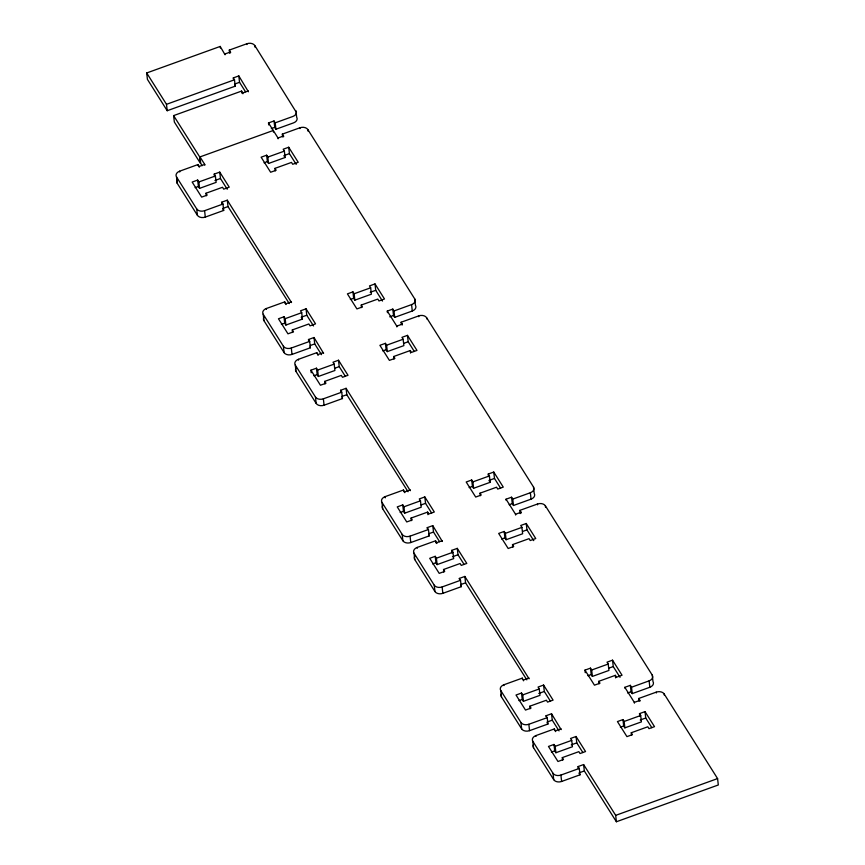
<?xml version="1.0" encoding="UTF-8"?>
<svg xmlns="http://www.w3.org/2000/svg" width="865" height="865" viewBox="0 0 865 865"><rect width="100%" height="100%" fill="white"/><g stroke="black" fill="none" stroke-linecap="round" stroke-linejoin="round"><path stroke-width="1.3" d="M248.406 91.766L238.816 75.915L233.301 77.904L234.491 79.785L235.204 86.176L167.215 110.72L147.418 79.364L146.693 72.974L220.207 46.44L225.051 54.765M229.647 53.295L229.29 50.094L246.882 43.747A6.023 4.228 -6.4 0 1 254.775 45.521L296.079 111.931M224.965 53.965L230.479 51.976L229.29 50.094M167.215 110.72L166.491 104.319L234.491 79.785M234.707 84.046L239.529 82.305L238.816 75.915M173.616 115.607L199.75 156.998L200.464 163.388L174.341 122.008L173.616 115.607L241.616 91.074L242.892 93.755M242.806 92.955L248.32 90.966M268.734 124.938L268.507 122.949L274.021 120.959L275.211 122.841L275.924 129.231L293.581 122.862A6.023 4.228 -6.4 0 0 296.663 117.132L296.176 112.731M275.211 122.841L292.867 116.461A6.023 4.228 -6.4 0 0 295.949 110.731M271.296 128.593L274.746 127.35L274.021 120.959M202.183 165.658L200.702 163.312L199.988 156.911L273.264 130.474L273.437 132.064M291.527 302.566L227.3 200.183L221.786 202.172L222.975 204.054L223.689 210.444L205.308 217.083A6.023 4.228 -6.4 0 1 197.415 215.309L177.228 183.326L176.514 176.936A6.023 4.228 -6.4 0 1 179.65 171.184L198.031 164.545L199.307 167.226M282.65 136.919L282.336 134.129L299.939 127.771A6.023 4.228 -6.4 0 1 307.821 129.545L414.713 298.858L415.438 305.259A6.023 4.228 -6.4 0 1 412.291 311.011L394.7 317.358L393.51 315.476L392.796 309.086L387.282 311.076L387.455 312.665M199.22 166.426L204.735 164.437L199.988 156.911M278.098 138.789L278.011 138L283.525 136L282.336 134.129M214.217 174.103L215.407 175.984L216.131 182.374L199.588 188.354L198.863 181.953L197.674 180.071L192.16 182.061L201.664 197.112L207.178 195.122L205.989 193.241L222.532 187.273L223.721 189.154L229.236 187.164L219.742 172.113L214.217 174.103L214.509 176.665M266.647 155.203L261.133 157.192L270.626 172.243L276.14 170.254L274.962 168.372L291.505 162.404L292.684 164.285L298.209 162.285L288.705 147.245L283.19 149.234L284.38 151.115L285.093 157.506L268.55 163.474L267.361 161.593L266.647 155.203L267.826 157.084L268.55 163.474M198.863 181.953L215.407 175.984M267.826 157.084L284.38 151.115M195.09 187.662L198.399 186.472L197.674 180.071M214.942 180.493L220.456 178.504L219.742 172.113M264.052 162.793L267.361 161.593M288.705 147.245L289.418 153.635L283.904 155.624L285.093 157.506M176.514 176.936L196.701 208.919A6.023 4.228 -6.4 0 0 204.594 210.692L222.975 204.054M222.846 208.443L228.014 206.573L227.3 200.183M323.596 353.363L314.006 337.512L308.491 339.502L309.681 341.383L310.394 347.784L292.013 354.412A6.023 4.228 -6.4 0 1 284.12 352.639L263.933 320.656L263.209 314.265A6.023 4.228 -6.4 0 1 266.355 308.513L284.736 301.885L286.012 304.556M285.926 303.766L291.44 301.766M283.979 316.785L278.465 318.774L287.969 333.825L293.484 331.825L292.294 329.943L308.848 323.975L310.027 325.856L315.541 323.867L306.048 308.816L300.533 310.805L301.712 312.687L302.436 319.088L285.893 325.056L284.704 323.175L283.979 316.785L285.169 318.666L285.893 325.056M352.931 291.883L347.416 293.873L356.921 308.924L362.435 306.934L361.246 305.053L377.789 299.085L378.978 300.966L384.493 298.976L374.999 283.925L369.485 285.915L370.663 287.796L371.388 294.186L354.845 300.155L353.655 298.274L352.931 291.883L354.12 293.765L354.845 300.155M285.169 318.666L301.712 312.687M354.12 293.765L370.663 287.796M281.395 324.364L284.704 323.175M306.048 308.816L306.761 315.217L301.247 317.206L302.436 319.088M350.347 299.474L353.655 298.274M370.198 292.305L375.713 290.316L374.999 283.925M263.209 314.265L283.406 346.249A6.023 4.228 -6.4 0 0 291.3 348.022L309.681 341.383M394.7 317.358L393.986 310.968L411.578 304.61A6.023 4.228 -6.4 0 0 414.713 298.858M310.243 345.524L314.719 343.913L314.006 337.512M389.726 316.839L393.51 315.476M410.302 490.693L346.076 388.309L340.561 390.299L341.74 392.18L342.464 398.57L324.083 405.209A6.023 4.228 -6.4 0 1 316.19 403.436L296.003 371.453L295.279 365.062A6.023 4.228 -6.4 0 1 298.425 359.31L316.806 352.671L318.082 355.353M401.382 324.645L401.111 322.245L418.703 315.898A6.023 4.228 -6.4 0 1 426.596 317.671L533.489 486.984L534.202 493.385A6.023 4.228 -6.4 0 1 531.067 499.137L513.475 505.484L512.285 503.603L511.561 497.213L506.047 499.202L506.187 500.392M317.996 354.553L323.51 352.563M396.873 326.916L396.786 326.127L402.301 324.126L401.111 322.245M311.216 372.75L310.935 370.188L316.449 368.198L317.639 370.079L318.352 376.48L334.896 370.501L334.182 364.111L332.993 362.23L338.507 360.24L348.011 375.291L342.497 377.281L341.307 375.399L324.764 381.368L325.045 383.93M385.412 343.329L379.897 345.319L389.401 360.37L394.916 358.38L393.726 356.499L410.269 350.53L411.459 352.412L416.973 350.411L407.469 335.371L401.955 337.361L403.144 339.242L403.858 345.632L387.315 351.601L386.136 349.72L385.412 343.329L386.601 345.211L387.315 351.601M317.639 370.079L334.182 364.111M386.601 345.211L403.144 339.242M313.854 375.788L317.163 374.599L316.449 368.198M334.809 368.231L339.221 366.63L338.507 360.24M382.817 350.92L386.136 349.72M403.782 343.351L408.193 341.762L407.469 335.371M295.279 365.062L315.476 397.046A6.023 4.228 -6.4 0 0 323.359 398.819L341.74 392.18M341.967 396.44L346.789 394.7L346.076 388.309M442.361 541.49L432.77 525.639L427.256 527.628L428.445 529.51L429.17 535.911L410.778 542.539A6.023 4.228 -6.4 0 1 402.895 540.766L382.698 508.782L381.984 502.392A6.023 4.228 -6.4 0 1 385.12 496.64L403.501 490.012L404.788 492.682M404.69 491.882L410.205 489.893M402.755 504.911L397.24 506.901L406.745 521.952L412.259 519.952L411.07 518.07L427.613 512.102L428.802 513.983L434.317 511.993L424.812 496.943L419.298 498.932L420.487 500.813L421.201 507.214L404.658 513.183L403.468 511.302L402.755 504.911L403.944 506.793L404.658 513.183M488.249 474.042L489.439 475.923L490.152 482.313L473.609 488.282L472.896 481.892L471.706 480.01L466.192 482L475.696 497.051L481.21 495.061L480.021 493.18L496.564 487.211L497.753 489.093L503.268 487.103L493.764 472.052L488.249 474.042L488.541 476.593M403.944 506.793L420.487 500.813M472.896 481.892L489.439 475.923M400.16 512.491L403.468 511.302M421.125 504.933L425.537 503.344L424.812 496.943M469.111 487.601L472.42 486.4L471.706 480.01M493.764 472.052L494.488 478.442L488.974 480.432L490.152 482.313M381.984 502.392L402.171 534.375A6.023 4.228 -6.4 0 0 410.064 536.149L428.445 529.51M513.475 505.484L512.75 499.094L530.353 492.736A6.023 4.228 -6.4 0 0 533.489 486.984M428.662 533.781L433.495 532.04L432.77 525.639M509.182 504.717L512.285 503.603M529.066 678.82L464.84 576.436L459.326 578.426L460.515 580.307L461.229 586.697L442.848 593.336A6.023 4.228 -6.4 0 1 434.965 591.563L414.768 559.579L414.054 553.189A6.023 4.228 -6.4 0 1 417.19 547.437L435.571 540.798L436.847 543.48M520.243 513.572L519.876 510.372L537.479 504.025A6.023 4.228 -6.4 0 1 545.372 505.798L652.264 675.111L652.978 681.501A6.023 4.228 -6.4 0 1 649.842 687.264L632.239 693.611L631.05 691.73L630.336 685.34L624.822 687.329L624.908 688.129M436.76 542.679L442.275 540.69M515.637 515.043L515.551 514.253L521.065 512.253L519.876 510.372M451.768 550.356L452.957 552.238L453.671 558.628L437.128 564.607L436.403 558.206L435.225 556.325L429.71 558.314L439.204 573.365L444.718 571.376L443.54 569.494L460.083 563.526L461.261 565.407L466.786 563.418L457.282 548.367L451.768 550.356L452.049 552.919M504.187 531.456L498.673 533.446L508.177 548.496L513.691 546.507L512.502 544.626L529.045 538.657L530.234 540.538L535.749 538.538L526.244 523.498L520.73 525.488L521.919 527.369L522.633 533.759L506.09 539.728L504.901 537.846L504.187 531.456L505.376 533.337L506.09 539.728M436.403 558.206L452.957 552.238M505.376 533.337L521.919 527.369M432.63 563.915L435.938 562.726L435.225 556.325M452.482 556.746L457.996 554.757L457.282 548.367M501.592 539.046L504.901 537.846M522.547 531.478L526.958 529.888L526.244 523.498M414.054 553.189L434.241 585.173A6.023 4.228 -6.4 0 0 442.134 586.946L460.515 580.307M460.731 584.567L465.565 582.826L464.84 576.436M561.136 729.617L551.546 713.766L546.031 715.755L547.221 717.636L547.934 724.037L529.553 730.666A6.023 4.228 -6.4 0 1 521.66 728.892L501.473 696.909L500.759 690.519A6.023 4.228 -6.4 0 1 503.895 684.766L522.276 678.128L523.552 680.809M523.466 680.009L528.98 678.019M521.53 693.038L516.016 695.028L525.509 710.068L531.024 708.078L529.845 706.197L546.388 700.228L547.577 702.11L553.092 700.12L543.588 685.069L538.073 687.059L539.263 688.94L539.976 695.341L523.433 701.31L522.244 699.428L521.53 693.038L522.72 694.919L523.433 701.31M585.248 672.689L584.967 670.126L590.481 668.137L591.671 670.018L592.384 676.408L608.928 670.44L608.214 664.05L607.025 662.168L612.539 660.179L622.043 675.23L616.529 677.219L615.339 675.338L598.796 681.306L599.077 683.858M522.72 694.919L539.263 688.94M591.671 670.018L608.214 664.05M518.935 700.618L522.244 699.428M538.787 693.46L544.301 691.47L543.588 685.069M587.886 675.727L591.195 674.527L590.481 668.137M608.841 668.158L613.253 666.569L612.539 660.179M500.759 690.519L520.946 722.502A6.023 4.228 -6.4 0 0 528.839 724.275L547.221 717.636M632.239 693.611L631.526 687.221L649.118 680.863A6.023 4.228 -6.4 0 0 652.264 675.111M547.091 722.026L552.259 720.167L551.546 713.766M627.612 692.973L631.05 691.73M638.921 700.899L638.651 698.498L656.243 692.151A6.023 4.228 -6.4 0 1 664.136 693.925L717.582 778.587L718.307 784.977L616.399 821.75L615.685 815.36L583.615 764.563L578.101 766.552L579.291 768.434L580.004 774.824L561.623 781.463A6.023 4.228 -6.4 0 1 553.73 779.689L533.543 747.706L532.818 741.316A6.023 4.228 -6.4 0 1 535.965 735.564L554.346 728.925L555.622 731.606M555.535 730.806L561.05 728.817M634.413 703.169L634.326 702.38L639.841 700.38L638.651 698.498M553.989 744.451L548.475 746.441L557.979 761.492L563.493 759.502L562.304 757.621L578.847 751.653L580.037 753.534L585.551 751.544L576.047 736.493L570.532 738.483L571.722 740.364L572.435 746.755L555.892 752.734L554.714 750.852L553.989 744.451L555.179 746.333L555.892 752.734M639.505 713.614L640.684 715.496L641.408 721.886L624.865 727.854L624.141 721.464L622.951 719.583L617.437 721.572L626.941 736.623L632.456 734.634L631.266 732.752L647.809 726.784L648.999 728.654L654.513 726.665L645.02 711.625L639.505 713.614L639.786 716.166M555.179 746.333L571.722 740.364M624.141 721.464L640.684 715.496M551.394 752.042L554.714 750.852M571.257 744.873L576.771 742.884L576.047 736.493M620.367 727.162L623.676 725.973L622.951 719.583M640.219 720.004L645.733 718.015L645.02 711.625M532.818 741.316L553.016 773.299A6.023 4.228 -6.4 0 0 560.909 775.072L579.291 768.434M579.161 772.823L584.329 770.953L583.615 764.563M615.685 815.36L717.582 778.587M392.796 309.086L393.986 310.968M511.561 497.213L512.75 499.094M630.336 685.34L631.526 687.221M274.746 127.35L275.924 129.231M289.418 153.635L296.208 164.382M375.713 290.316L382.503 301.063M408.193 341.762L414.303 351.439M494.488 478.442L500.586 488.12M526.958 529.888L533.748 540.636M613.253 666.569L620.043 677.317M645.733 718.015L651.842 727.692M268.507 122.949L278.011 138M387.282 311.076L396.786 326.127M506.047 499.202L515.551 514.253M624.822 687.329L634.326 702.38M239.529 82.305L245.476 91.712M234.685 85.354L235.204 86.176M598.796 681.306L599.975 683.188L594.46 685.177L584.967 670.126M472.42 486.4L473.609 488.282M591.195 674.527L592.384 676.408M623.676 725.973L624.865 727.854M220.456 178.504L227.246 189.262M306.761 315.217L313.552 325.964M339.221 366.63L345.33 376.307M425.537 503.344L431.646 513.01M457.996 554.757L464.105 564.434M544.301 691.47L550.41 701.137M576.771 742.884L582.88 752.561M146.693 72.974L166.491 104.319M228.014 206.573L289.267 303.593M314.719 343.913L321.51 354.661M346.789 394.7L408.042 491.72M433.495 532.04L439.604 541.706M465.565 582.826L526.817 679.847M552.259 720.167L559.049 730.914M584.329 770.953L616.399 821.75M222.727 208.919L223.689 210.444M309.875 346.952L310.394 347.784M341.945 397.749L342.464 398.57M428.575 534.97L429.17 535.911M460.634 585.756L461.229 586.697M547.123 722.74L547.934 724.037M579.118 773.418L580.004 774.824M324.764 381.368L325.954 383.249L320.439 385.239L310.935 370.188M198.399 186.472L199.588 188.354M317.163 374.599L318.352 376.48M435.938 562.726L437.128 564.607M664.136 693.925L664.277 695.125M656.243 692.151L656.34 692.952M649.118 680.863L649.842 687.264M639.841 700.38L639.927 701.18M631.266 732.752L631.558 735.304M615.339 675.338L615.62 677.89M578.101 766.552L578.188 767.352M578.231 767.752L578.328 768.553M545.372 505.798L545.545 507.398M537.479 504.025L537.565 504.825M562.304 757.621L562.596 760.184M530.353 492.736L531.067 499.137M560.909 775.072L561.623 781.463M554.346 728.925L554.53 730.525M553.016 773.299L553.73 779.689M546.031 715.755L546.118 716.555M521.065 512.253L521.163 513.053M535.965 735.564L536.051 736.364M512.502 544.626L512.783 547.177M529.845 706.197L530.126 708.759M528.839 724.275L529.553 730.666M522.276 678.128L522.417 679.328M520.946 722.502L521.66 728.892M503.895 684.766L503.981 685.567M480.021 493.18L480.313 495.732M459.326 578.426L459.423 579.226M426.596 317.671L426.726 318.871M418.703 315.898L418.79 316.698M443.54 569.494L443.821 572.057M411.578 304.61L412.291 311.011M442.134 586.946L442.848 593.336M435.571 540.798L435.798 542.798M410.269 350.53L410.561 353.082M427.613 512.102L427.905 514.664M434.241 585.173L434.965 591.563M427.256 527.628L427.397 528.829M402.301 324.126L402.387 324.926M417.19 547.437L417.276 548.237M393.726 356.499L394.018 359.051M411.07 518.07L411.362 520.633M410.064 536.149L410.778 542.539M403.501 490.012L403.685 491.601M402.171 534.375L402.895 540.766M385.12 496.64L385.26 497.84M361.246 305.053L361.538 307.605M340.561 390.299L340.691 391.499M307.821 129.545L308.005 131.145M299.939 127.771L300.025 128.571M323.359 398.819L324.083 405.209M316.806 352.671L316.893 353.471M315.476 397.046L316.19 403.436M308.491 339.502L308.664 341.102M283.525 136L283.612 136.8M298.425 359.31L298.512 360.11M274.962 168.372L275.243 170.924M292.294 329.943L292.586 332.506M291.3 348.022L292.013 354.412M284.736 301.885L284.866 303.074M254.775 45.521L254.948 47.11M283.406 346.249L284.12 352.639M246.882 43.747L246.968 44.548M266.355 308.513L266.442 309.313M241.616 91.074L241.843 93.074M230.479 51.976L230.566 52.776M233.301 77.904L233.431 79.104M220.207 46.44L220.391 48.04M221.786 202.172L221.97 203.772M204.735 164.437L204.821 165.237M205.989 193.241L206.281 195.804M204.594 210.692L205.308 217.083M198.031 164.545L198.172 165.745M196.701 208.919L197.415 215.309M179.65 171.184L179.736 171.984M533.543 747.706A6.023 4.228 -6.4 0 1 533.273 744.895M501.473 696.909A6.023 4.228 -6.4 0 1 501.213 694.098M414.768 559.579A6.023 4.228 -6.4 0 1 414.703 556.336M382.698 508.782A6.023 4.228 -6.4 0 1 382.633 505.538M296.003 371.453A6.023 4.228 -6.4 0 1 296.198 367.798M263.933 320.656A6.023 4.228 -6.4 0 1 264.128 317.001M177.228 183.326A6.023 4.228 -6.4 0 1 177.422 179.671"/></g></svg>
